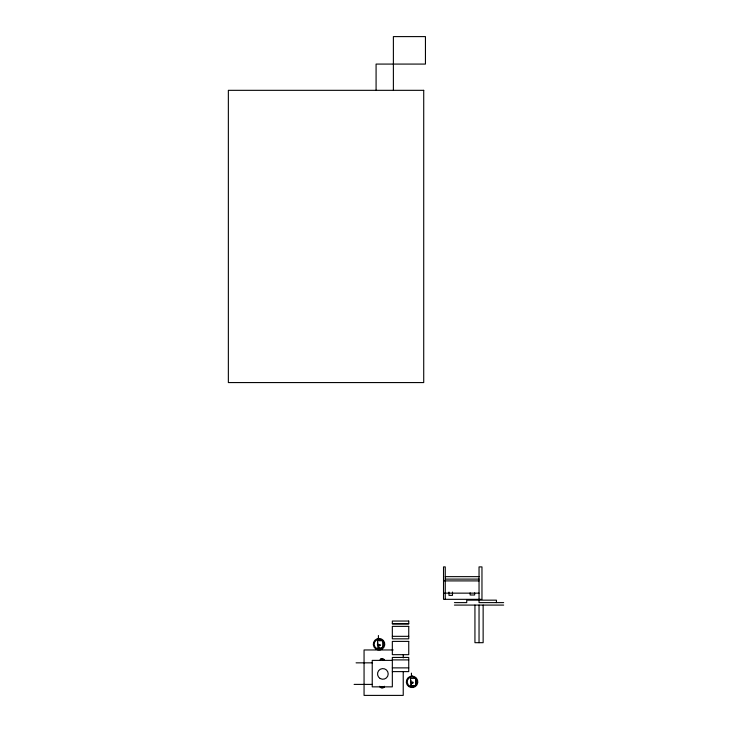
<?xml version="1.0" encoding="UTF-8"?>
<svg xmlns="http://www.w3.org/2000/svg" width="732" height="732" viewBox="0 0 732 732"><rect width="100%" height="100%" fill="white"/><g stroke="black" fill="none" stroke-linecap="round" stroke-linejoin="round"><path stroke-width="1.1" d="M379.112 644.746L379.112 645.798L377.794 645.798L377.794 647.902L382.699 647.902L382.699 640.738L377.566 640.738L377.566 644.746C385.499 644.398 374.72 647.82 378.06 642.998M378.938 646.932L378.407 649.055L377.264 648.781A4.859 4.859 0 0 1 378.316 639.429M411.906 683.432L410.515 682.096L411.091 680.632M416.005 684.759A4.877 4.877 0 0 0 412.619 677.009L411.338 677.036A4.877 4.877 0 0 0 410.295 686.406L411.448 686.662L411.357 683.441C414.102 683.651 414.065 681.071 410.597 682.38L410.597 678.363L415.73 678.363L415.73 685.536L410.826 685.536L410.826 683.432L412.143 683.432L412.143 682.38M384.291 686.854L383.897 687.366L380.027 686.854M378.179 638.551L379.679 638.524M378.316 639.402L379.588 639.384A4.859 4.859 0 0 1 379.771 649.028L378.389 649.083M411.21 676.185L412.711 676.158M411.421 686.717L412.811 686.689A4.877 4.877 0 0 0 415.126 685.674M445.266 576.642L479.039 576.642M445.266 579.104L479.039 579.104M443.519 580.906L479.039 580.906M443.519 593.149L479.039 593.149M454.435 602.619L466.732 602.619L466.732 600.158L496.433 600.158L496.433 602.619M503.643 602.619L479.039 602.619L479.039 566.897L481.967 566.897L481.967 599.334L443.519 599.334L443.519 566.897L445.266 566.897L445.266 599.334M454.435 605.08L503.643 605.08M392.334 623.719L408.74 623.719M392.334 636.328L408.74 636.328M393.157 649.961L364.06 649.961L364.06 695.4L403.231 695.4L403.231 671.546M392.334 659.907L408.74 659.907M392.334 660.383L372.231 660.383L372.231 686.854L392.334 686.854L392.334 657.446L408.74 657.446L408.74 671.61L392.334 671.61M356.081 662.844L372.231 662.844M392.334 667.877L408.74 667.877M354.114 684.402L372.231 684.402M380.933 658.892L384.538 660.383A2.461 2.461 0 0 0 379.789 660.383M483.138 605.08L483.138 642.687L474.94 642.687L474.94 605.08M479.039 605.08L479.039 642.687M474.638 592.883L474.638 594.997L470.136 594.997L470.136 592.883M452.486 592.051L452.486 595.372L448.972 595.372L448.972 592.051M411.439 673.129L411.439 676.185M403.231 654.5L403.231 657.912M393.386 90.127L393.386 36.6L425.448 36.6L425.448 64.077L376.083 64.077L376.083 90.127M378.407 635.504L378.407 638.551M378.407 640.006A4.273 4.273 0 0 1 380.603 640.253M415.986 680.147A4.273 4.273 0 0 1 416.06 683.423M384.538 686.268A2.461 2.461 0 0 1 379.789 686.268M423.718 90.329L228.357 90.329L228.357 382.571L423.718 382.571L423.718 90.329M408.74 621.047L392.334 621.047L392.334 623.893L408.74 623.893L408.74 621.047M408.74 626.363L392.334 626.363L392.334 638.835L408.74 638.835L408.74 626.363M408.74 641.397L392.334 641.397L392.334 654.673L408.74 654.673L408.74 641.397M375.644 648.854A5.737 5.737 0 0 0 384.748 644.865A5.737 5.737 0 0 0 376.742 638.972A5.737 5.737 0 0 0 375.644 648.854M408.676 686.488A5.737 5.737 0 0 0 417.78 682.499A5.737 5.737 0 0 0 409.774 676.606A5.737 5.737 0 0 0 408.676 686.488M380.164 678.509A5.334 5.334 0 0 0 388.198 673.943A5.334 5.334 0 0 0 380.228 669.277A5.334 5.334 0 0 0 380.164 678.509"/></g></svg>
